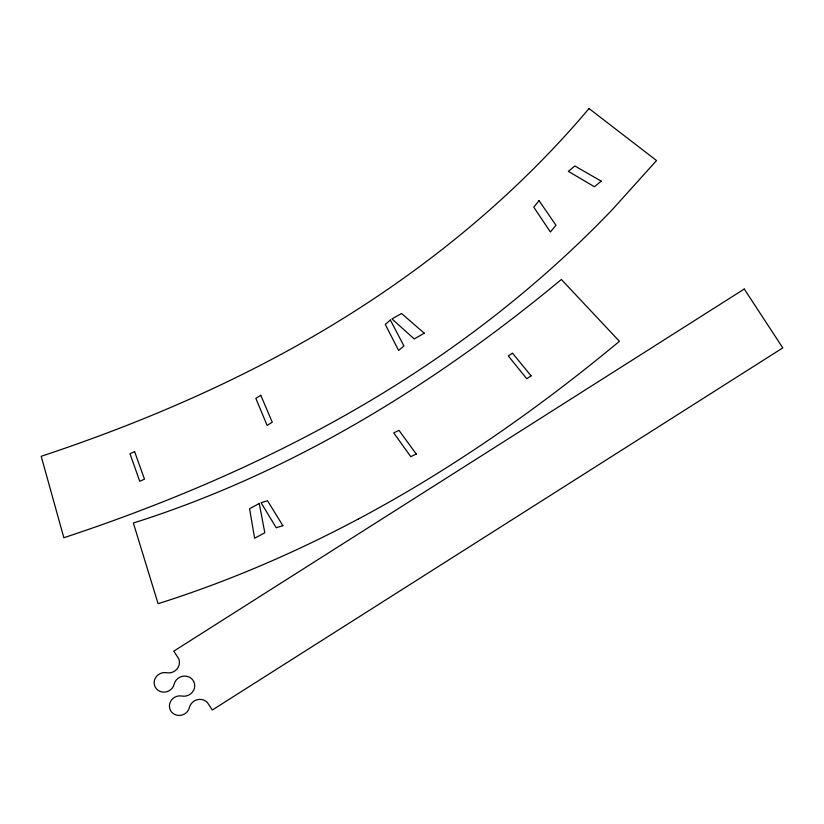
<?xml version="1.0" encoding="UTF-8"?>
<svg xmlns="http://www.w3.org/2000/svg" width="824" height="824" viewBox="0 0 824 824"><rect width="100%" height="100%" fill="white"/><g stroke="black" fill="none" stroke-linecap="round" stroke-linejoin="round"><path stroke-width="1.24" d="M358.275 519.027C294.24 553.12 227.28 581.816 158.095 603.704L133.364 523.013C291.243 473.151 434.547 384.757 561.371 279.48L619.432 341.311C563.935 387.362 505.802 430.334 444.764 468.784A1302.064 1234.774 -25.1 0 1 358.286 519.058M539.051 200.654L533.756 207.154L550.401 231.977L555.963 225.24L539.051 200.654M589.026 108.541C513.28 198.347 420.673 273.28 319.527 332.721C231.781 384.262 137.67 424.278 41.2 456.3L63.85 537.722C168.148 503.258 269.788 459.854 364.568 404.121C455.301 350.828 539.349 285.835 612.17 209.78L656.543 160.556L589.026 108.541M390.349 320.042L385.292 324.429L398.62 350.468L403.914 345.946L390.349 320.042M601.18 181.136L594.413 186.749L568.333 171.33L574.874 165.995L601.18 181.136M531.078 375.837L526.752 378.752L508.295 355.958L512.487 353.146L531.078 375.837M260.786 395.293L255.852 398.425L267.12 425.411L272.26 422.197L260.786 395.293M744.257 289.028L173.771 651.156L178.695 658.675A10.527 9.981 -25.1 0 1 176.944 669.088A10.527 9.981 -25.1 0 1 166.623 672.734A10.228 9.703 -25.1 0 0 154.418 680.48A10.228 9.703 -25.1 0 0 161.937 691.964A10.228 9.703 -25.1 0 0 174.142 684.219A10.527 9.981 -25.1 0 1 186.698 676.246A10.527 9.981 -25.1 0 1 194.443 688.071A10.527 9.981 -25.1 0 1 181.888 696.043A10.228 9.703 -25.1 0 0 169.682 703.789A10.228 9.703 -25.1 0 0 177.201 715.273A10.228 9.703 -25.1 0 0 189.407 707.528A10.527 9.981 -25.1 0 1 197.039 699.782A10.527 9.981 -25.1 0 1 207.391 702.501L212.314 710.02L782.8 347.893L744.257 289.028M424.247 333.215L414.214 338.942L391.966 318.909L401.566 313.491L424.247 333.215M259.272 503.485L249.579 508.748L254.626 538.237L264.803 532.778L259.272 503.485M416.244 454.024L410.785 456.671L393.707 432.878L398.981 430.355L416.244 454.024M134.6 451.634L129.986 453.694L139.72 481.288L144.499 479.166L134.6 451.634M282.879 525.671L276.225 527.751L261.084 502.712L267.512 500.745L282.879 525.671"/></g></svg>
